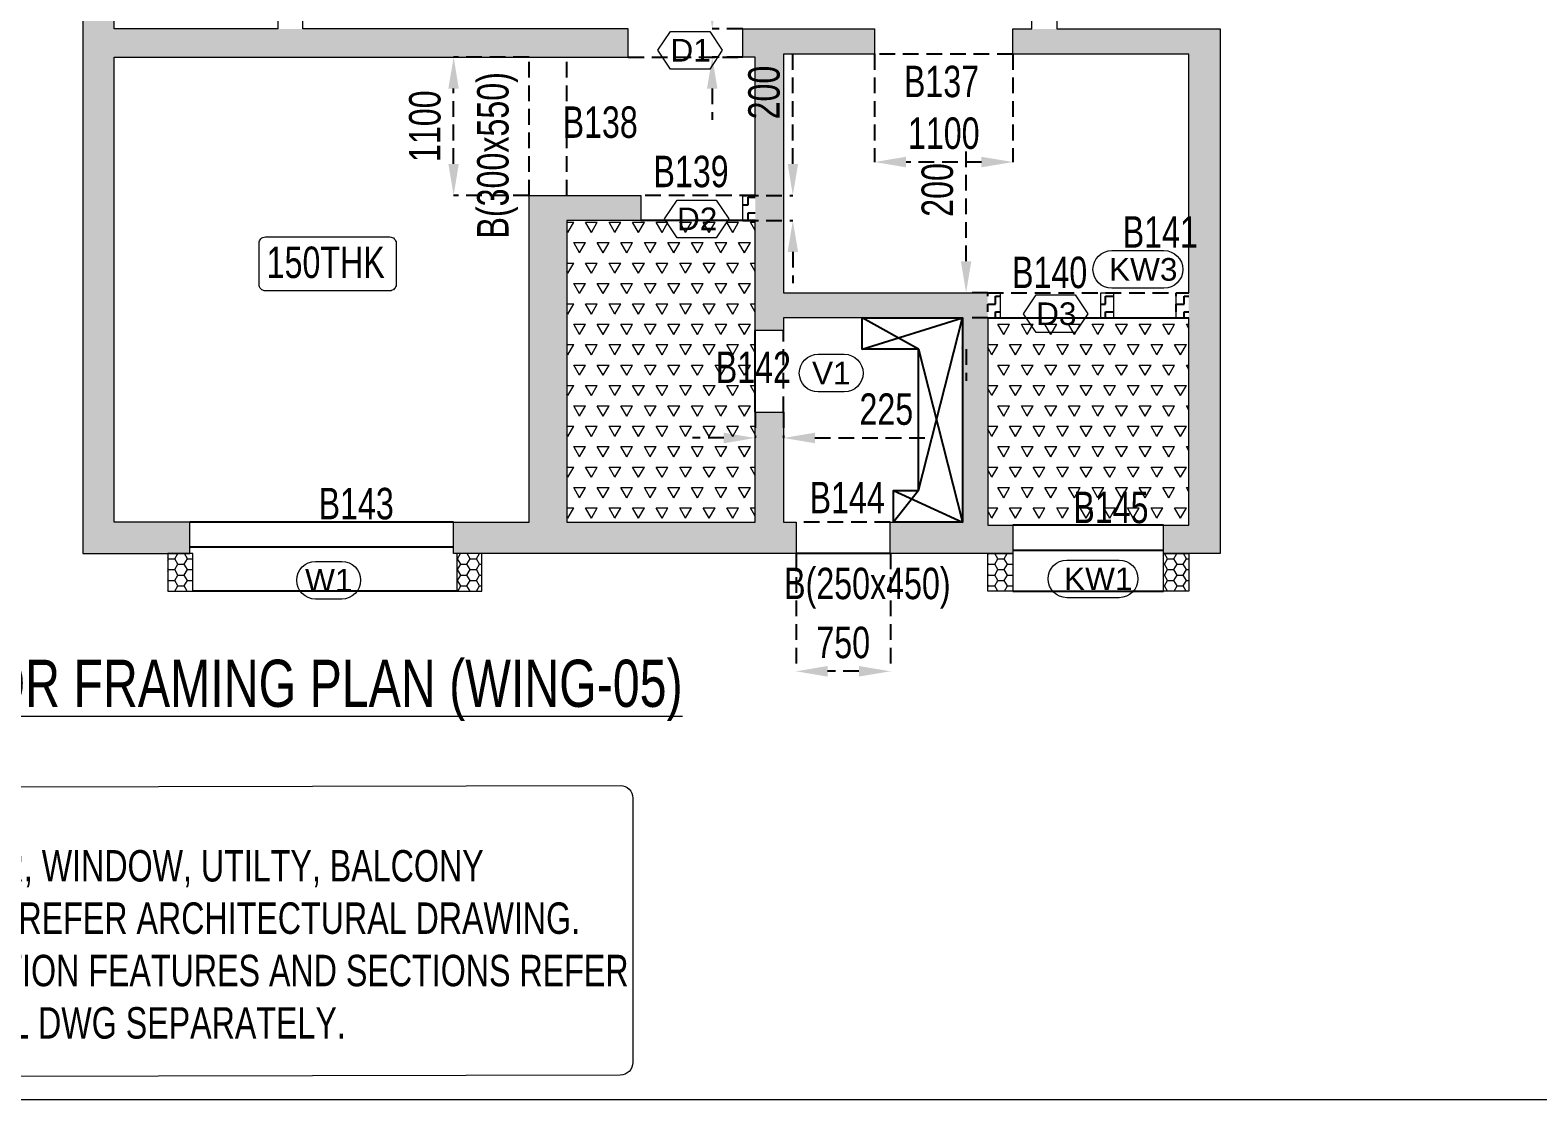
# Model space of a CAD drawing. Header units: millimetres. Extents: x 17 to 40023, y 104 to 56685.
# Drawn here: x 14317 to 26314, y 104 to 8618 of the extents above; entities that cross this region are included whole.
import ezdxf
from ezdxf.enums import TextEntityAlignment as Align

# ---------------------------------------------------------------- set-up
doc = ezdxf.new("R2010")
doc.units = ezdxf.units.MM
doc.linetypes.add('HIDDEN', pattern=[0.375, 0.25, -0.125])
for name, color, linetype, lineweight in [('A-OPNG-DOOR-TAGS', 8, 'Continuous', 15), ("S-BEAM NO'S", 2, 'Continuous', 20), ('S-GENERAL', 252, 'Continuous', 20), ('S-HATCH', 8, 'Continuous', 20), ('s-text', 20, 'Continuous', 13), ('S-WALL', 100, 'Continuous', 20)]:
    doc.layers.add(name, color=color, linetype=linetype, lineweight=lineweight)
for name, color, linetype in [('S-BEAM', 4, 'HIDDEN'), ('S-BEAM 1', 6, 'Continuous'), ('S-CUTOUT', 25, 'Continuous'), ('S-WALL HATCH', 251, 'Continuous')]:
    doc.layers.add(name, color=color, linetype=linetype)
doc.styles.add('Dim.s & Anno.(Misc.)', font='ARIALN.TTF')
doc.styles.add('SOBHA', font='swisscl.ttf')
doc.styles.add('SOBHA SMALL', font='arial.ttf', dxfattribs={"height": 100})
doc.dimstyles.new('S-100-2', dxfattribs={"dimscale": 100, "dimtxt": 2.5, "dimasz": 2.5, "dimexe": 0, "dimexo": 0, "dimgap": 1, "dimtad": 1, "dimdec": 0, "dimzin": 0, "dimdsep": 46, "dimtxsty": 'SOBHA', "dimcen": 0.0895, "dimclrd": 8, "dimclre": 8, "dimclrt": 2, "dimadec": 0, "dimazin": 0, "dimtfac": 1, "dimtdec": 0, "dimtofl": 0, "dimtmove": 0, "dimatfit": 3, "dimfxl": 0.18, "dimtolj": 1, "dimtzin": 0, "dimlwd": -1, "dimlwe": -1, "dimarcsym": 1})
pattern_1 = [(0, (0, 0), (62.5, 62.5), [62.5, -62.5]), (90, (62.5, 0), (-62.5, 62.5), [62.5, -62.5])]
pattern_2 = [(60, (105314.17, -1923.17), (-93.75, 162.379763), [93.75, -93.75]), (120, (105314.17, -1923.17), (-187.5, 1e-07), [93.75, -93.75]), (0, (105267.3, -1841.98), (93.75, 162.379763), [93.75, -93.75])]
pattern_3 = [(0, (-597856.83, -91847.9), (75, 43.30127), [50, -100]), (120, (-597856.83, -91847.9), (-75, 43.30127), [50, -100]), (60, (-597856.83, -91847.9), (2e-14, 86.60254), [-100, 50])]

# ---------------------------------------------------------------- blocks, each defined once
blk = doc.blocks.new('WING 05 TYP WALLS')
at = {"layer": 'S-WALL HATCH', "ltscale": 7.5, "transparency": 33554687}
h = blk.add_hatch(color=251, dxfattribs=at)
h.dxf.hatch_style = 1
h.paths.add_polyline_path([(-594192, -87373), (-596782, -87373), (-596982, -87373), (-598282, -87373), (-598282, -85773), (-598182, -85773), (-598182, -85573), (-598282, -85573), (-598532, -85573), (-598532, -85908), (-598532, -86108), (-598532, -91548), (-598282, -91548), (-597682, -91548), (-597682, -91298), (-598282, -91298), (-598282, -87598), (-594192, -87598)])
h = blk.add_hatch(color=251, dxfattribs=at)
h.dxf.hatch_style = 1
h.paths.add_polyline_path([(-591332, -89473), (-592957, -89473), (-592957, -87573), (-592232, -87573), (-592232, -87373), (-593282, -87373), (-593282, -87598), (-593182, -87598), (-593182, -88698), (-593182, -88898), (-593182, -89773), (-592957, -89773), (-592957, -89673), (-591532, -89673), (-591532, -91298), (-592107, -91298), (-592107, -91548), (-591132, -91548), (-591132, -91323), (-591332, -91323), (-591332, -89673)])
h = blk.add_hatch(color=251, dxfattribs=at)
h.dxf.hatch_style = 1
h.paths.add_polyline_path([(-589482, -87373), (-589732, -87373), (-590782, -87373), (-590982, -87373), (-591132, -87373), (-591132, -87573), (-589732, -87573), (-589732, -89473), (-589732, -89673), (-589732, -91323), (-589932, -91323), (-589932, -91548), (-589732, -91548), (-589482, -91548)])
h = blk.add_hatch(color=251, dxfattribs=at)
h.dxf.hatch_style = 1
h.paths.add_polyline_path([(-592857, -91298), (-592957, -91298), (-592957, -90423), (-593182, -90423), (-593182, -91298), (-594682, -91298), (-594682, -88898), (-594092, -88898), (-594092, -88698), (-594682, -88698), (-594982, -88698), (-594982, -91298), (-595582, -91298), (-595582, -91548), (-594982, -91548), (-594682, -91548), (-593182, -91548), (-592957, -91548), (-592857, -91548)])
h = blk.add_hatch(dxfattribs=at)
h.set_pattern_fill('ZIGZAG', color=251, scale=500)
h.set_pattern_definition([(0, (-593281.83, -88897.9), (62.5, 62.5), [62.5, -62.5]), (90, (-593219.33, -88897.9), (-62.5, 62.5), [62.5, -62.5])])
h.paths.add_polyline_path([(-593182, -88698), (-593282, -88698), (-593282, -88898), (-593182, -88898)])
h = blk.add_hatch(dxfattribs=at)
h.set_pattern_fill('ZIGZAG', color=251, scale=500)
h.set_pattern_definition(pattern_1)
h.paths.add_polyline_path([(-591232, -89473), (-591332, -89473), (-591332, -89673), (-591232, -89673)], flags=17)
h = blk.add_hatch(dxfattribs=at)
h.set_pattern_fill('ZIGZAG', color=251, scale=500)
h.set_pattern_definition(pattern_1)
h.paths.add_polyline_path([(-590332, -89473), (-590432, -89473), (-590432, -89673), (-590332, -89673)], flags=17)
h = blk.add_hatch(dxfattribs=at)
h.set_pattern_fill('ZIGZAG', color=251, scale=500)
h.set_pattern_definition(pattern_1)
h.paths.add_polyline_path([(-589732, -89473), (-589832, -89473), (-589832, -89673), (-589732, -89673)], flags=17)
at = {"layer": 'S-WALL', "color": 3}
for points in [[(-598532, -86108), (-598532, -91548), (-598282, -91548), (-597682, -91548), (-597682, -91298), (-598282, -91298), (-598282, -87598), (-594192, -87598), (-594192, -87373), (-596782, -87373), (-596782, -86873), (-596982, -86873), (-596982, -87373), (-598282, -87373), (-598282, -85773), (-598182, -85773), (-598182, -85573), (-598282, -85573), (-598532, -85573), (-598532, -85908), (-598682, -85908), (-598682, -86108)], [(-590782, -87223), (-590782, -87373), (-589732, -87373), (-589482, -87373), (-589482, -91548), (-589732, -91548), (-589932, -91548), (-589932, -91323), (-589732, -91323), (-589732, -89673), (-589832, -89673), (-589832, -89473), (-589732, -89473), (-589732, -87573), (-591132, -87573), (-591132, -87373), (-590982, -87373), (-590982, -87223)], [(-592232, -87373), (-592232, -87573), (-592957, -87573), (-592957, -89473), (-591232, -89473), (-591232, -89673), (-591332, -89673), (-591332, -91323), (-591132, -91323), (-591132, -91548), (-592107, -91548), (-592107, -91298), (-591532, -91298), (-591532, -89673), (-592957, -89673), (-592957, -89773), (-593182, -89773), (-593182, -88898), (-593282, -88898), (-593282, -88698), (-593182, -88698), (-593182, -87598), (-593282, -87598), (-593282, -87373)], [(-594092, -88698), (-594092, -88898), (-594682, -88898), (-594682, -91298), (-593182, -91298), (-593182, -90423), (-592957, -90423), (-592957, -91298), (-592857, -91298), (-592857, -91548), (-592957, -91548), (-593182, -91548), (-594682, -91548), (-594982, -91548), (-595582, -91548), (-595582, -91298), (-594982, -91298), (-594982, -88698), (-594682, -88698)], [(-590332, -89473), (-590332, -89673), (-590432, -89673), (-590432, -89473)]]:
    blk.add_lwpolyline(points, close=True, dxfattribs=at)
blk = doc.blocks.new('rer')
at = {"layer": 'S-HATCH', "ltscale": 7.5}
h = blk.add_hatch(dxfattribs=at)
h.set_pattern_fill('TRIANG', color=8, scale=500)
h.set_pattern_definition(pattern_2)
h.paths.add_polyline_path([(-594682, -88898), (-593182, -88898), (-593182, -91298), (-594682, -91298)])
h = blk.add_hatch(dxfattribs=at)
h.set_pattern_fill('TRIANG', color=8, scale=500)
h.set_pattern_definition(pattern_2)
h.paths.add_polyline_path([(-591332, -91323), (-589732, -91323), (-589732, -89673), (-591332, -89673)])
at = {"layer": 'S-HATCH', "linetype": 'Continuous', "ltscale": 500, "transparency": 33554687}
h = blk.add_hatch(dxfattribs=at)
h.set_pattern_fill('HONEY', color=25, scale=400)
h.set_pattern_definition(pattern_3)
h.paths.add_polyline_path([(-595357, -91548), (-595557, -91548), (-595557, -91848), (-595357, -91848)])
h.paths.add_polyline_path([(-597657, -91548), (-597857, -91548), (-597857, -91848), (-597657, -91848)])
h = blk.add_hatch(dxfattribs=at)
h.set_pattern_fill('HONEY', color=25, scale=400)
h.set_pattern_definition(pattern_3)
h.paths.add_polyline_path([(-589732, -91548), (-589932, -91548), (-589932, -91548), (-589932, -91848), (-589732, -91848)])
h.paths.add_polyline_path([(-591132, -91548), (-591332, -91548), (-591332, -91848), (-591132, -91848)])
at = {"layer": 'S-BEAM', "ltscale": 500}
for p, q in [((-591132, -87573), (-592232, -87573)), ((-594982, -88698), (-594982, -87598)), ((-594682, -88698), (-594682, -87598)), ((-594192, -87598), (-593282, -87598)), ((-593182, -88698), (-594092, -88698)), ((-591332, -89473), (-589732, -89473)), ((-592957, -90423), (-592957, -89773)), ((-592107, -91298), (-592857, -91298))]:
    blk.add_line(p, q, dxfattribs=at)
at = {"layer": 'S-BEAM 1', "color": 1}
for p, q in [((-593182, -88898), (-594092, -88898)), ((-591332, -89673), (-589732, -89673)), ((-593182, -90423), (-593182, -89773)), ((-595582, -91298), (-597682, -91298)), ((-589932, -91323), (-591132, -91323)), ((-595582, -91498), (-597682, -91498)), ((-589932, -91523), (-591132, -91523)), ((-592107, -91548), (-592857, -91548)), ((-595557, -91848), (-597657, -91848)), ((-591132, -91848), (-589932, -91848))]:
    blk.add_line(p, q, dxfattribs=at)
blk.add_lwpolyline([(-592332, -89673), (-591532, -89673), (-591532, -91298), (-592082, -91298), (-592082, -91048), (-591882, -91048), (-591882, -89923), (-592332, -89923)], close=True, dxfattribs=at)
at = {"layer": 'S-CUTOUT', "color": 35}
for p, q in [((-591882, -89923), (-592332, -89673)), ((-592332, -89923), (-591532, -89673)), ((-591882, -91048), (-591532, -89673)), ((-591882, -89923), (-591532, -91298))]:
    blk.add_line(p, q, dxfattribs=at)
for points in [[(-592082, -91048), (-591532, -91298)], [(-591882, -91048), (-592082, -91298)]]:
    blk.add_lwpolyline(points, dxfattribs=at)
at = {"layer": 'S-WALL'}
for points in [[(-597857, -91548), (-597857, -91848), (-597657, -91848), (-597657, -91548)], [(-595557, -91548), (-595557, -91848), (-595357, -91848), (-595357, -91548)], [(-591132, -91548), (-591132, -91848), (-591332, -91848), (-591332, -91548)], [(-589732, -91548), (-589732, -91848), (-589932, -91848), (-589932, -91548)]]:
    blk.add_lwpolyline(points, close=True, dxfattribs=at)
blk = doc.blocks.new('TAGS W5')
at = {"layer": 'A-OPNG-DOOR-TAGS'}
for points in [[(31171, -48224), (30859, -48224), (30759, -48074), (30859, -47924), (31171, -47924), (31271, -48074)], [(31222, -49566), (30911, -49566), (30811, -49416), (30911, -49266), (31222, -49266), (31322, -49416)], [(34080, -50321), (33769, -50321), (33669, -50171), (33769, -50021), (34080, -50021), (34180, -50171)]]:
    blk.add_lwpolyline(points, close=True, dxfattribs=at)
for points in [[(34786, -49968), (34371, -49968, -1), (34371, -49668), (34786, -49668, -1)], [(32242, -50793), (32034, -50793, -1), (32034, -50493), (32242, -50493, -1)], [(28243, -52442), (28035, -52442, -1), (28035, -52142), (28243, -52142, -1)], [(34429, -52431), (34014, -52431, -1), (34014, -52131), (34429, -52131, -1)]]:
    blk.add_lwpolyline(points, format="xyb", close=True, dxfattribs=at)
at = {"layer": 'A-OPNG-DOOR-TAGS', "style": 'SOBHA SMALL'}
for s, p in [('D1', (31019, -48074)), ('D2', (31071, -49416)), ('KW3', (34621, -49818)), ('D3', (33929, -50171)), ('V1', (32139, -50643)), ('W1', (28140, -52292)), ('KW1', (34263, -52281))]:
    blk.add_text(s, height=180, dxfattribs=at).set_placement(p, align=Align.MIDDLE_CENTER)
blk = doc.blocks.new('*D185')
at = {"layer": 'Defpoints', "color": 0, "linetype": 'Continuous', "ltscale": 500, "transparency": 16777216}
for p in [(21037, 8428), (22137, 8428), (21037, 7568)]:
    blk.add_point(p, dxfattribs=at)
at = {"layer": 'S-BEAM', "color": 8, "ltscale": 500, "transparency": 16777216}
for p, q in [((21037, 8428), (21037, 7568)), ((22137, 8428), (22137, 7568)), ((21887, 7568), (21287, 7568))]:
    blk.add_line(p, q, dxfattribs=at)
at = {"layer": 'S-BEAM', "color": 8, "linetype": 'Continuous', "ltscale": 500, "transparency": 16777216}
for points in [[(21287, 7610), (21287, 7526), (21037, 7568)], [(21887, 7610), (21887, 7526), (22137, 7568)]]:
    blk.add_solid(points, dxfattribs=at)
at = {"layer": 'S-BEAM', "color": 2, "linetype": 'Continuous', "ltscale": 500, "transparency": 16777216, "insert": (21587, 7796), "char_height": 250, "attachment_point": 5, "style": 'SOBHA'}
blk.add_mtext('\\A1;1100', dxfattribs=at)
blk = doc.blocks.new('*D186')
at = {"layer": 'Defpoints', "color": 0, "linetype": 'Continuous', "ltscale": 500, "transparency": 16777216}
for p in [(17687, 8403), (18287, 8403), (18287, 7303)]:
    blk.add_point(p, dxfattribs=at)
at = {"layer": 'S-BEAM', "color": 8, "ltscale": 500, "transparency": 16777216}
for p, q in [((18287, 8403), (17687, 8403)), ((17687, 7553), (17687, 8153)), ((18287, 7303), (17687, 7303))]:
    blk.add_line(p, q, dxfattribs=at)
at = {"layer": 'S-BEAM', "color": 8, "linetype": 'Continuous', "ltscale": 500, "transparency": 16777216}
for points in [[(17645, 8153), (17728, 8153), (17687, 8403)], [(17645, 7553), (17728, 7553), (17687, 7303)]]:
    blk.add_solid(points, dxfattribs=at)
at = {"layer": 'S-BEAM', "color": 2, "linetype": 'Continuous', "ltscale": 500, "transparency": 16777216, "insert": (17459, 7853), "char_height": 250, "attachment_point": 5, "rotation": 90, "style": 'SOBHA'}
blk.add_mtext('\\A1;1100', dxfattribs=at)
blk = doc.blocks.new('*D187')
at = {"layer": 'Defpoints', "color": 0, "linetype": 'Continuous', "ltscale": 500, "transparency": 16777216}
for p in [(20412, 4453), (21162, 4453), (20412, 3515)]:
    blk.add_point(p, dxfattribs=at)
at = {"layer": 'S-BEAM', "color": 8, "ltscale": 500, "transparency": 16777216}
for p, q in [((20412, 4453), (20412, 3515)), ((21162, 4453), (21162, 3515)), ((20912, 3515), (20662, 3515))]:
    blk.add_line(p, q, dxfattribs=at)
at = {"layer": 'S-BEAM', "color": 8, "linetype": 'Continuous', "ltscale": 500, "transparency": 16777216}
for points in [[(20662, 3557), (20662, 3473), (20412, 3515)], [(20912, 3557), (20912, 3473), (21162, 3515)]]:
    blk.add_solid(points, dxfattribs=at)
at = {"layer": 'S-BEAM', "color": 2, "linetype": 'Continuous', "ltscale": 500, "transparency": 16777216, "insert": (20787, 3743), "char_height": 250, "attachment_point": 5, "style": 'SOBHA'}
blk.add_mtext('\\A1;750', dxfattribs=at)
blk = doc.blocks.new('*D161')
at = {"layer": 'Defpoints', "color": 0, "linetype": 'Continuous', "ltscale": 500, "transparency": 16777216}
for p in [(19745, 8628), (19987, 8628), (19987, 8403)]:
    blk.add_point(p, dxfattribs=at)
at = {"layer": 'S-BEAM', "color": 8, "ltscale": 500, "transparency": 16777216}
for p, q in [((19745, 8878), (19745, 9764)), ((19987, 8628), (19745, 8628)), ((19987, 8403), (19745, 8403)), ((19745, 8153), (19745, 7903))]:
    blk.add_line(p, q, dxfattribs=at)
at = {"layer": 'S-BEAM', "color": 8, "linetype": 'Continuous', "ltscale": 500, "transparency": 16777216}
for points in [[(19703, 8878), (19786, 8878), (19745, 8628)], [(19703, 8153), (19786, 8153), (19745, 8403)]]:
    blk.add_solid(points, dxfattribs=at)
at = {"layer": 'S-BEAM', "color": 2, "linetype": 'Continuous', "ltscale": 500, "transparency": 16777216, "insert": (19517, 9446), "char_height": 250, "attachment_point": 5, "rotation": 90, "style": 'SOBHA'}
blk.add_mtext('\\A1;225', dxfattribs=at)
blk = doc.blocks.new('*D162')
at = {"layer": 'Defpoints', "color": 0, "linetype": 'Continuous', "ltscale": 500, "transparency": 16777216}
for p in [(19987, 7303), (20386, 7303), (19987, 7103)]:
    blk.add_point(p, dxfattribs=at)
at = {"layer": 'S-BEAM', "color": 8, "ltscale": 500, "transparency": 16777216}
for p, q in [((20386, 7553), (20386, 8439)), ((19987, 7303), (20386, 7303)), ((19987, 7103), (20386, 7103)), ((20386, 6853), (20386, 6603))]:
    blk.add_line(p, q, dxfattribs=at)
at = {"layer": 'S-BEAM', "color": 8, "linetype": 'Continuous', "ltscale": 500, "transparency": 16777216}
for points in [[(20345, 7553), (20428, 7553), (20386, 7303)], [(20345, 6853), (20428, 6853), (20386, 7103)]]:
    blk.add_solid(points, dxfattribs=at)
at = {"layer": 'S-BEAM', "color": 2, "linetype": 'Continuous', "ltscale": 500, "transparency": 16777216, "insert": (20158, 8121), "char_height": 250, "attachment_point": 5, "rotation": 90, "style": 'SOBHA'}
blk.add_mtext('\\A1;200', dxfattribs=at)
blk = doc.blocks.new('*D163')
at = {"layer": 'Defpoints', "color": 0, "linetype": 'Continuous', "ltscale": 500, "transparency": 16777216}
for p in [(21765, 6528), (21937, 6528), (21937, 6328)]:
    blk.add_point(p, dxfattribs=at)
at = {"layer": 'S-BEAM', "color": 8, "ltscale": 500, "transparency": 16777216}
for p, q in [((21765, 6778), (21765, 7664)), ((21937, 6528), (21765, 6528)), ((21937, 6328), (21765, 6328)), ((21765, 6078), (21765, 5828))]:
    blk.add_line(p, q, dxfattribs=at)
at = {"layer": 'S-BEAM', "color": 8, "linetype": 'Continuous', "ltscale": 500, "transparency": 16777216}
for points in [[(21723, 6778), (21806, 6778), (21765, 6528)], [(21723, 6078), (21806, 6078), (21765, 6328)]]:
    blk.add_solid(points, dxfattribs=at)
at = {"layer": 'S-BEAM', "color": 2, "linetype": 'Continuous', "ltscale": 500, "transparency": 16777216, "insert": (21537, 7346), "char_height": 250, "attachment_point": 5, "rotation": 90, "style": 'SOBHA'}
blk.add_mtext('\\A1;200', dxfattribs=at)
blk = doc.blocks.new('*D164')
at = {"layer": 'Defpoints', "color": 0, "linetype": 'Continuous', "ltscale": 500, "transparency": 16777216}
for p in [(20087, 5578), (20312, 5578), (20312, 5372)]:
    blk.add_point(p, dxfattribs=at)
at = {"layer": 'S-BEAM', "color": 8, "ltscale": 500, "transparency": 16777216}
for p, q in [((20087, 5578), (20087, 5372)), ((20312, 5578), (20312, 5372)), ((19837, 5372), (19587, 5372)), ((20562, 5372), (21448, 5372))]:
    blk.add_line(p, q, dxfattribs=at)
at = {"layer": 'S-BEAM', "color": 8, "linetype": 'Continuous', "ltscale": 500, "transparency": 16777216}
for points in [[(19837, 5414), (19837, 5330), (20087, 5372)], [(20562, 5414), (20562, 5330), (20312, 5372)]]:
    blk.add_solid(points, dxfattribs=at)
at = {"layer": 'S-BEAM', "color": 2, "linetype": 'Continuous', "ltscale": 500, "transparency": 16777216, "insert": (21130, 5600), "char_height": 250, "attachment_point": 5, "style": 'SOBHA'}
blk.add_mtext('\\A1;225', dxfattribs=at)

msp = doc.modelspace()

# ---------------------------------------------------------------- linework, layer by layer
at = {"layer": 'S-GENERAL', "color": 252, "ltscale": 7.5}
msp.add_lwpolyline([(16.9, 56685.1), (40023.4, 56685.1), (40023.4, 104.4), (16.9, 104.4)], close=True, dxfattribs=at)
at = {"layer": 'S-GENERAL', "color": 160}
msp.add_lwpolyline([(16188.8, 6972.2), (17179.4, 6972.2, -0.4142136), (17229.4, 6922.2), (17229.4, 6593.3, -0.4142136), (17179.4, 6543.3), (16188.8, 6543.3, -0.4142136), (16138.8, 6593.3), (16138.8, 6922.2, -0.4142136)], format="xyb", close=True, dxfattribs=at)
at = {"layer": 'S-GENERAL', "color": 150}
msp.add_lwpolyline([(11663.4, 2591), (19012.7, 2606.6, -0.4142136), (19112.7, 2506.6), (19112.7, 401.7, -0.4142136), (19012.7, 301.7), (11663.4, 286.1, -0.4142136), (11563.4, 386.1), (11563.4, 2491, -0.4142136)], format="xyb", close=True, dxfattribs=at)

# ---------------------------------------------------------------- block references
at = {"layer": 'A-OPNG-DOOR-TAGS', "color": 2}
msp.add_blockref('TAGS W5', (-11446.5, 56531.8), dxfattribs=at)
at = {"layer": 'S-BEAM', "color": 1, "linetype": 'Continuous'}
msp.add_blockref('rer', (613268.9, 96000.7), dxfattribs=at)
at = {"layer": 'S-BEAM 1', "color": 1}
msp.add_blockref('WING 05 TYP WALLS', (613268.9, 96000.7), dxfattribs=at)

# ---------------------------------------------------------------- texts
at = {"layer": "S-BEAM NO'S", "color": 3, "linetype": 'Continuous', "style": 'SOBHA'}
for s, p in [('B137', (21269.8, 8084.4)), ('B138', (18553.8, 7760.4)), ('B139', (19276.8, 7367.9)), ('B141', (23010.8, 6886.9)), ('B140', (22130.3, 6564.9)), ('B142', (19772.8, 5809.4)), ('B143', (16612.3, 4724.9)), ('B144', (20519.3, 4772.9)), ('B145', (22617.8, 4694.4))]:
    msp.add_text(s, height=250, dxfattribs=at).set_placement(p)
at = {"layer": "S-BEAM NO'S", "color": 2, "insert": (17873.8, 8283.8), "char_height": 250, "width": 3976.363, "attachment_point": 3, "rotation": 90, "style": 'Dim.s & Anno.(Misc.)'}
msp.add_mtext('{\\fSwis721 LtCn BT|b0|i0|c0|p34;B(300x550)}', dxfattribs=at)
at = {"layer": "S-BEAM NO'S", "color": 2}
for s, insert, char_height, width, attachment_point, style in [('{\\fSwis721 LtCn BT|b0|i0|c0|p34;B(250x450)}', (21641.4, 4339.3), 250, 3976.363, 3, 'Dim.s & Anno.(Misc.)'), ('\\pxql;{\\H0.75x;\\LTYPICAL FLOOR FRAMING PLAN (WING-05)}', (11521.6, 3607.1, 0), 500, 17941.367, 1, 'SOBHA'), ('{\\fSwis721 LtCn BT|b0|i0|c0|p34;NOTE:\\P1) * ALL VENTILATOR, WINDOW, UTILTY, BALCONY  \\P       AREA UPSTAND REFER ARCHITECTURAL DRAWING.\\P2) * FOR ALL ELEVATION FEATURES AND SECTIONS REFER \\P       ARCHITECTURAL DWG SEPARATELY.}', (11660.8, 2509, 0), 250, 10894.885, 1, 'Dim.s & Anno.(Misc.)')]:
    msp.add_mtext(s, dxfattribs=dict(at, insert=insert, char_height=char_height, width=width, attachment_point=attachment_point, style=style))
at = {"layer": 's-text', "color": 2, "insert": (16199.2, 6895.1, -416), "char_height": 250, "width": 3976.363, "attachment_point": 1, "style": 'Dim.s & Anno.(Misc.)'}
msp.add_mtext('{\\fSwis721 LtCn BT|b0|i0|c0|p34;150THK }', dxfattribs=at)

# ---------------------------------------------------------------- dimensions: what is measured, and where the dimension line sits
at = {"layer": 'S-BEAM', "color": 6, "linetype": 'Continuous', "ltscale": 500}
for base, p1, p2, picture, middle in [((19744.8, 8627.8), (19987.1, 8402.8), (19987.1, 8627.8), '*D161', (19516.8, 9445.8)), ((17686.8, 8402.8), (18287.1, 7302.8), (18287.1, 8402.8), '*D186', (17458.8, 7852.8)), ((20386.3, 7302.8), (19987.1, 7102.8), (19987.1, 7302.8), '*D162', (20158.3, 8121.1)), ((21764.8, 6527.8), (21937.1, 6327.8), (21937.1, 6527.8), '*D163', (21536.8, 7346.1))]:
    dim = msp.add_linear_dim(base=base, p1=p1, p2=p2, angle=90, dimstyle='S-100-2', dxfattribs=at)
    dim.commit()
    dim.dimension.update_dxf_attribs({"geometry": picture, "text_midpoint": middle})
for base, p1, p2, picture, middle in [((21037.1, 7568.1), (22137.1, 8427.8), (21037.1, 8427.8), '*D185', (21587.1, 7796.1)), ((20312.1, 5372.1), (20087.1, 5577.8), (20312.1, 5577.8), '*D164', (21130.1, 5600.1)), ((20412.1, 3515.1), (21162.1, 4452.8), (20412.1, 4452.8), '*D187', (20787.1, 3743.1))]:
    dim = msp.add_linear_dim(base=base, p1=p1, p2=p2, dimstyle='S-100-2', dxfattribs=at)
    dim.commit()
    dim.dimension.update_dxf_attribs({"geometry": picture, "text_midpoint": middle})

doc.saveas('drawing.dxf')
